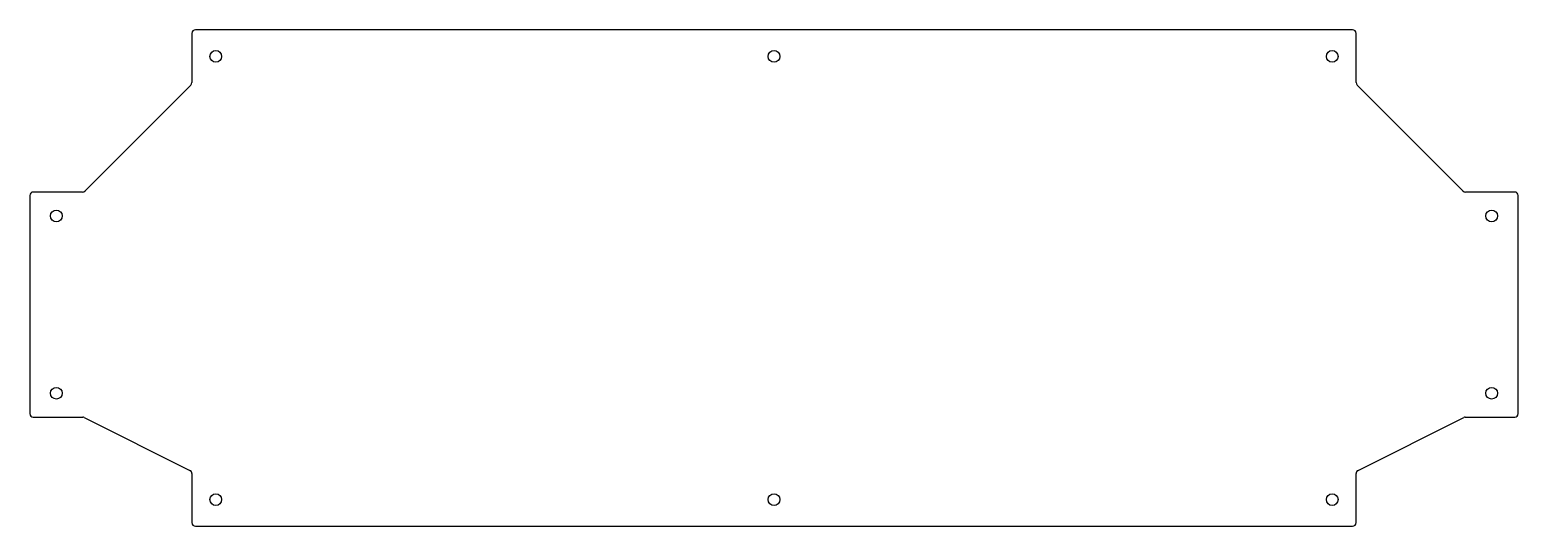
# Model space of a CAD drawing. Header units: inches. Extents: x -16.5 to 16.5, y -5.5 to 5.5.
import ezdxf

# ---------------------------------------------------------------- set-up
doc = ezdxf.new("R2010")
doc.units = ezdxf.units.IN
doc.layers.add('CUTOUTS', color=1, linetype='CONTINUOUS')
doc.layers.add('PERIMETER', color=5, linetype='CONTINUOUS')

msp = doc.modelspace()

# ---------------------------------------------------------------- linework, layer by layer
at = {"layer": 'CUTOUTS'}
for centre in [(-12.402, 4.921), (0, 4.921), (12.402, 4.921), (-15.945, 1.378), (15.945, 1.378), (-15.945, -2.559), (15.945, -2.559), (-12.402, -4.921), (0, -4.921), (12.402, -4.921)]:
    msp.add_circle(centre, 0.13, dxfattribs=at)
at = {"layer": 'PERIMETER'}
for p, q in [((-12.933, 5.433), (-12.933, 4.339)), ((12.854, 5.512), (-12.854, 5.512)), ((12.933, 4.339), (12.933, 5.433)), ((-12.956, 4.283), (-15.307, 1.933)), ((15.307, 1.933), (12.956, 4.283)), ((-16.535, 1.831), (-16.535, -3.012)), ((-15.362, 1.909), (-16.457, 1.909)), ((16.457, 1.909), (15.362, 1.909)), ((16.535, -3.012), (16.535, 1.831)), ((-16.457, -3.091), (-15.359, -3.091)), ((-15.324, -3.099), (-12.977, -4.272)), ((12.977, -4.272), (15.324, -3.099)), ((15.359, -3.091), (16.457, -3.091)), ((-12.933, -4.343), (-12.933, -5.433)), ((12.933, -5.433), (12.933, -4.343)), ((-12.854, -5.512), (12.854, -5.512))]:
    msp.add_line(p, q, dxfattribs=at)
for centre, start, end in [((-12.854, 5.433), 90, 180), ((12.854, 5.433), 0, 90), ((-13.012, 4.339), -45, 0), ((13.012, 4.339), 180, 225), ((-16.457, 1.831), 90, 180), ((-15.362, 1.988), 270, 315), ((15.362, 1.988), 225, 270), ((16.457, 1.831), 0, 90), ((-16.457, -3.012), 180, 270), ((-15.359, -3.169), 63.4349, 90), ((15.359, -3.169), 90, 116.5651), ((16.457, -3.012), 270, 360), ((-13.012, -4.343), 0, 63.4349), ((13.012, -4.343), 116.5651, 180), ((-12.854, -5.433), 180, 270), ((12.854, -5.433), -90, 0)]:
    msp.add_arc(centre, 0.0787, start, end, dxfattribs=at)

doc.saveas('drawing.dxf')
